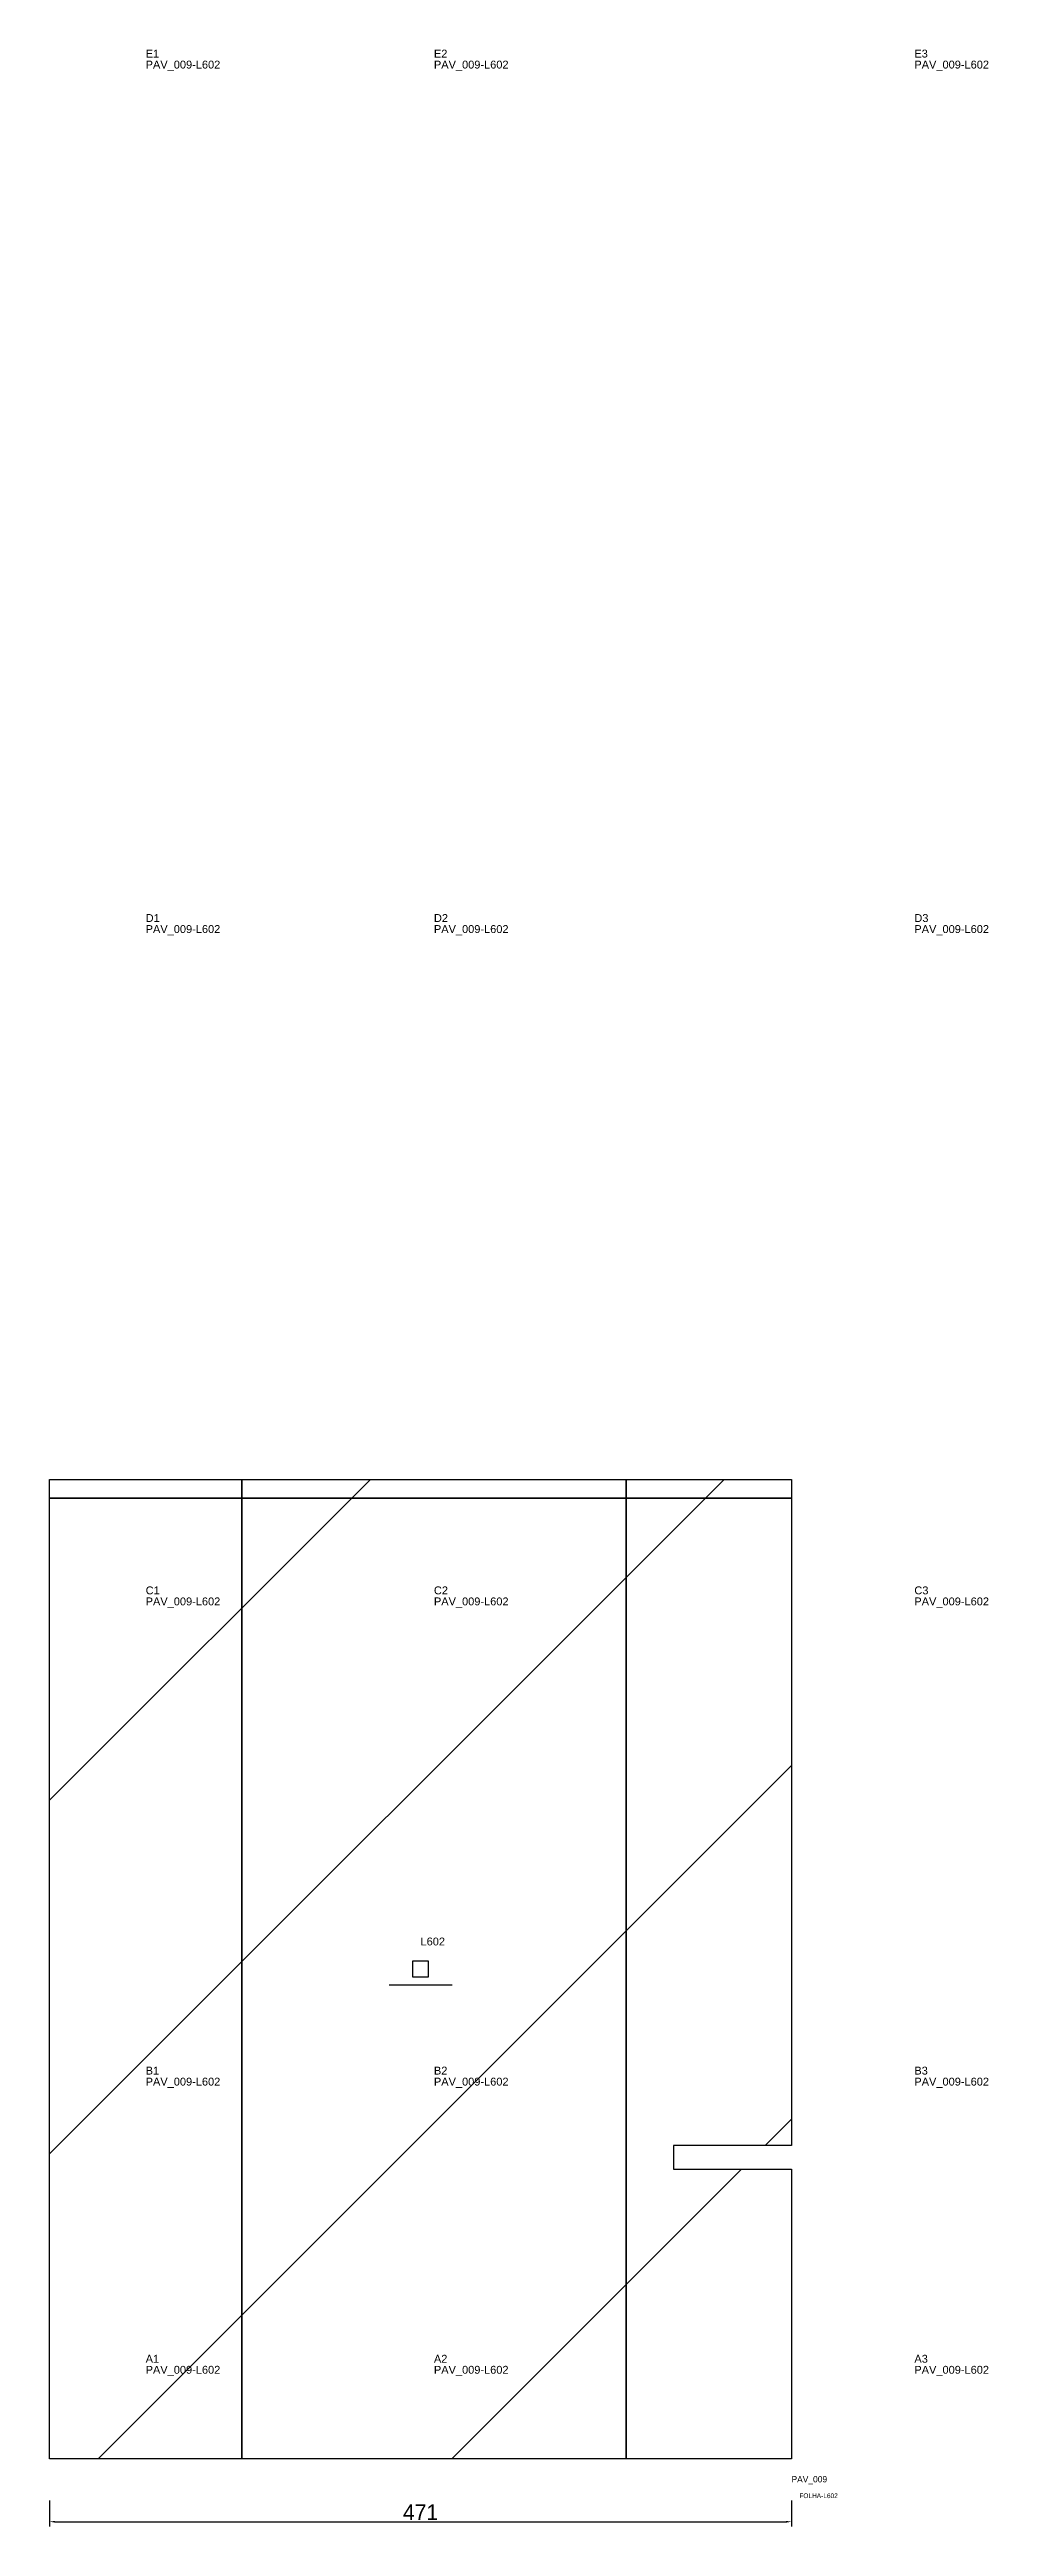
# Model space of a CAD drawing. Header units: metres. Extents: x 222 to 818, y -464 to 1110.
import ezdxf

# ---------------------------------------------------------------- set-up
doc = ezdxf.new("R2010")
doc.units = ezdxf.units.M
for name, color, linetype in [('3', 3, 'CONTINUOUS'), ('AUX00', 7, 'CONTINUOUS'), ('COTA', 241, 'CONTINUOUS'), ('FOLHA', 255, 'CONTINUOUS'), ('Hachura', 251, 'CONTINUOUS'), ('NOMENCLATURA', 7, 'CONTINUOUS'), ('Nível', 160, 'CONTINUOUS'), ('Painéis', 200, 'CONTINUOUS'), ('Pilares', 5, 'CONTINUOUS'), ('SARR_2.2x7', 40, 'CONTINUOUS')]:
    doc.layers.add(name, color=color, linetype=linetype)
doc.styles.add('ARIAL', font='Arial.ttf')
doc.styles.add('STR_STANDARD', font='arial.ttf')
doc.dimstyles.new('EZ DXF', dxfattribs={"dimtxt": 10, "dimasz": 3.5, "dimexe": 3, "dimexo": 1.5, "dimgap": 1, "dimtad": 1, "dimdec": 1, "dimdsep": 46, "dimcen": 2.5, "dimazin": 3, "dimtfac": 1, "dimtmove": 0, "dimatfit": 3})

msp = doc.modelspace()

# ---------------------------------------------------------------- hatches: boundary and pattern name
at = {"layer": 'Hachura'}
h = msp.add_hatch(dxfattribs=at)
h.set_pattern_fill('ANSI31', scale=50)
h.paths.add_polyline_path([(693.2, -420.5), (222.2, -420.5), (222.2, 201.5), (693.2, 201.5), (693.2, -221.59), (618.2, -221.59), (618.2, -236.59), (693.2, -236.59), (693.2, -420.5)])
h = msp.add_hatch(dxfattribs=at)
h.set_pattern_fill('ANSI31', scale=50)
h.paths.add_polyline_path([(693.2, -420.5), (222.2, -420.5), (222.2, 201.5), (693.2, 201.5), (693.2, -221.59), (618.2, -221.59), (618.2, -236.59), (693.2, -236.59), (693.2, -420.5)])

# ---------------------------------------------------------------- linework, layer by layer
at = {"layer": '3'}
for points in [[(222.2, 189.5), (693.2, 189.5)], [(222.2, 189.5), (693.2, 189.5)], [(344.2, -420.5), (344.2, 201.5)], [(344.2, -420.5), (344.2, 201.5)], [(588.2, -420.5), (588.2, 201.5)], [(588.2, -420.5), (588.2, 201.5)]]:
    msp.add_lwpolyline(points, close=True, dxfattribs=at)
at = {"layer": 'Painéis', "color": 200}
for p, q in [((222.2, -420.5), (222.2, 201.5)), ((222.2, 201.5), (693.2, 201.5)), ((222.2, -420.5), (222.2, 201.5)), ((222.2, 201.5), (693.2, 201.5)), ((693.2, 201.5), (693.2, -221.59)), ((693.2, 201.5), (693.2, -221.59)), ((693.2, -221.59), (618.2, -221.59)), ((618.2, -221.59), (618.2, -236.59)), ((693.2, -221.59), (618.2, -221.59)), ((618.2, -221.59), (618.2, -236.59)), ((618.2, -236.59), (693.2, -236.59)), ((618.2, -236.59), (693.2, -236.59)), ((693.2, -236.59), (693.2, -420.5)), ((693.2, -236.59), (693.2, -420.5)), ((693.2, -420.5), (222.2, -420.5)), ((693.2, -420.5), (222.2, -420.5)), ((693.2, -420.5), (693.2, -420.5)), ((693.2, -420.5), (693.2, -420.5))]:
    msp.add_line(p, q, dxfattribs=at)
at = {"layer": 'Pilares'}
msp.add_lwpolyline([(452.7, -114.5), (462.7, -114.5), (462.7, -104.5), (452.7, -104.5)], close=True, dxfattribs=at)
msp.add_lwpolyline([(452.7, -114.5), (462.7, -114.5), (462.7, -104.5), (452.7, -104.5)], close=True, dxfattribs=at)
at = {"layer": 'SARR_2.2x7'}
msp.add_line((437.7, -119.5), (477.7, -119.5), dxfattribs=at)
msp.add_line((437.7, -119.5), (477.7, -119.5), dxfattribs=at)

# ---------------------------------------------------------------- texts
at = {"layer": '3', "style": 'STR_STANDARD'}
for s, p in [('E1', (283.2, 1104.5)), ('E1', (283.2, 1104.5)), ('E2', (466.2, 1104.5)), ('E2', (466.2, 1104.5)), ('E3', (771.2, 1104.5)), ('E3', (771.2, 1104.5)), ('D1', (283.2, 555.5)), ('D1', (283.2, 555.5)), ('D2', (466.2, 555.5)), ('D2', (466.2, 555.5)), ('D3', (771.2, 555.5)), ('D3', (771.2, 555.5)), ('C1', (283.2, 128.5)), ('C1', (283.2, 128.5)), ('C2', (466.2, 128.5)), ('C2', (466.2, 128.5)), ('C3', (771.2, 128.5)), ('C3', (771.2, 128.5)), ('B1', (283.2, -176.5)), ('B1', (283.2, -176.5)), ('B2', (466.2, -176.5)), ('B2', (466.2, -176.5)), ('B3', (771.2, -176.5)), ('B3', (771.2, -176.5)), ('A1', (283.2, -359.5)), ('A1', (283.2, -359.5)), ('A2', (466.2, -359.5)), ('A2', (466.2, -359.5)), ('A3', (771.2, -359.5)), ('A3', (771.2, -359.5))]:
    msp.add_text(s, height=5, dxfattribs=at).set_placement(p)
at = {"layer": 'AUX00', "style": 'STR_STANDARD'}
for p in [(283.2, 1097.5), (283.2, 1097.5), (466.2, 1097.5), (466.2, 1097.5), (771.2, 1097.5), (771.2, 1097.5), (283.2, 548.5), (283.2, 548.5), (466.2, 548.5), (466.2, 548.5), (771.2, 548.5), (771.2, 548.5), (283.2, 121.5), (283.2, 121.5), (466.2, 121.5), (466.2, 121.5), (771.2, 121.5), (771.2, 121.5), (283.2, -183.5), (283.2, -183.5), (466.2, -183.5), (466.2, -183.5), (771.2, -183.5), (771.2, -183.5), (283.2, -366.5), (283.2, -366.5), (466.2, -366.5), (466.2, -366.5), (771.2, -366.5), (771.2, -366.5)]:
    msp.add_text('PAV_009-L602', height=5, dxfattribs=at).set_placement(p)
at = {"layer": 'FOLHA'}
msp.add_text('FOLHA-L602', height=3, dxfattribs=at).set_placement((698.2, -445.5))
msp.add_text('FOLHA-L602', height=3, dxfattribs=at).set_placement((698.2, -445.5))
at = {"layer": 'NOMENCLATURA', "insert": (457.7, -89.5), "char_height": 5, "attachment_point": 1, "style": 'ARIAL'}
msp.add_mtext('L602', dxfattribs=at)
msp.add_mtext('L602', dxfattribs=at)
at = {"layer": 'Nível'}
msp.add_text('PAV_009', height=4, dxfattribs=at).set_placement((693.2, -435.5))
msp.add_text('PAV_009', height=4, dxfattribs=at).set_placement((693.2, -435.5))

# ---------------------------------------------------------------- dimensions: what is measured, and where the dimension line sits
at = {"layer": 'COTA'}
msp.add_linear_dim(base=(222.2, -460.5), p1=(222.2, -445.5), p2=(693.2, -445.5), dimstyle='EZ DXF', dxfattribs=at).render()
msp.add_linear_dim(base=(222.2, -460.5), p1=(222.2, -445.5), p2=(693.2, -445.5), dimstyle='EZ DXF', dxfattribs=at).render()

doc.saveas('drawing.dxf')
